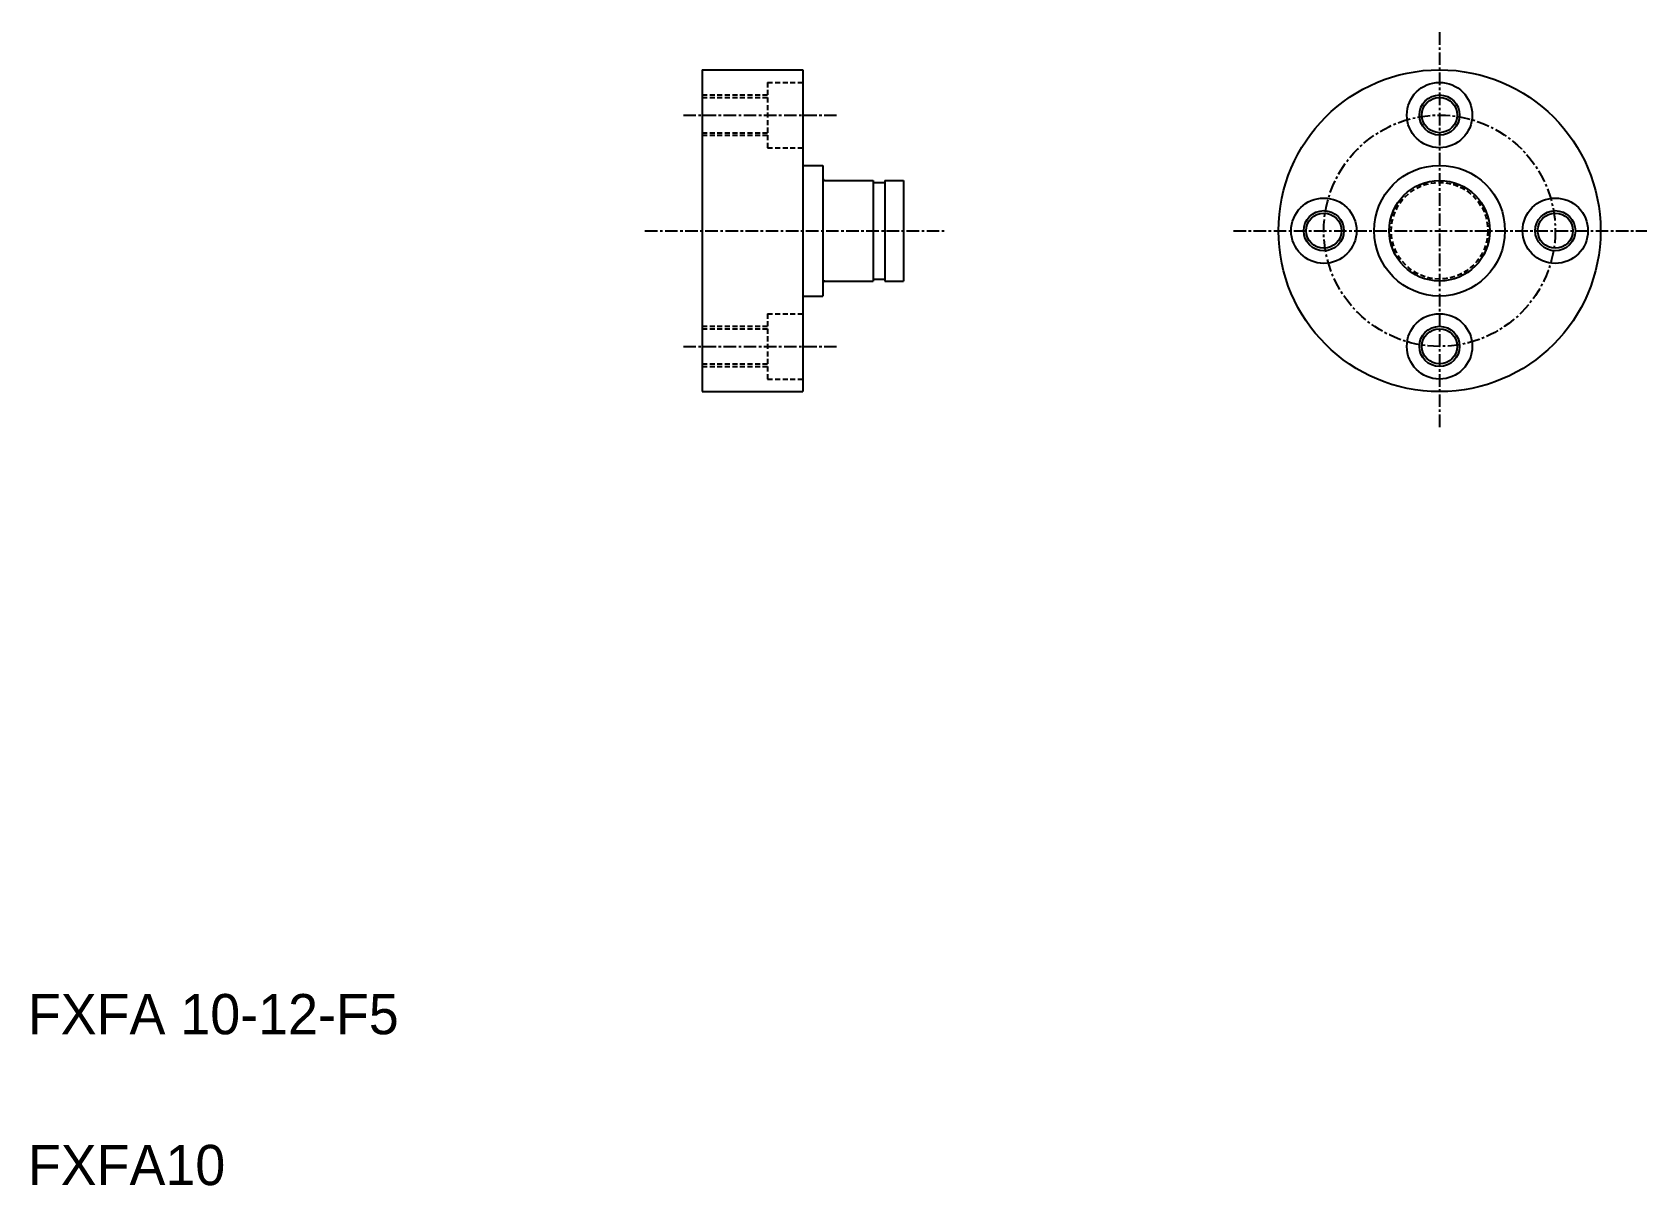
# Model space of a CAD drawing. Extents: x 28 to 188, y 141 to 256.
import ezdxf

# ---------------------------------------------------------------- set-up
doc = ezdxf.new("R2010")
doc.units = 0
doc.linetypes.add('CENTER', pattern=[2, 1.25, -0.25, 0.25, -0.25])
doc.linetypes.add('DASHED', pattern=[0.75, 0.5, -0.25])
doc.layers.get('0').update_dxf_attribs({"linetype": 'CONTINUOUS'})
doc.layers.add('CENTER', color=1, linetype='CENTER')

msp = doc.modelspace()

# ---------------------------------------------------------------- linework, layer by layer
at = {"color": 7, "linetype": 'CONTINUOUS'}
for p, q in [((94.39, 252.19), (94.39, 220.19)), ((94.39, 252.19), (104.39, 252.19)), ((104.39, 252.19), (104.39, 220.19)), ((104.39, 242.69), (106.39, 242.69)), ((106.39, 242.69), (106.39, 229.69)), ((106.59, 241.19), (111.39, 241.19)), ((111.39, 241.19), (111.39, 231.19)), ((111.39, 240.99), (112.54, 240.99)), ((112.54, 241.19), (112.54, 231.19)), ((112.54, 241.19), (114.39, 241.19)), ((114.39, 241.19), (114.39, 231.19)), ((104.39, 236.19), (104.39, 236.19)), ((106.59, 231.19), (111.39, 231.19)), ((111.39, 231.39), (112.54, 231.39)), ((112.54, 231.19), (114.39, 231.19)), ((104.39, 229.69), (106.39, 229.69)), ((94.39, 220.19), (104.39, 220.19))]:
    msp.add_line(p, q, dxfattribs=at)
at = {"color": 3, "linetype": 'DASHED'}
for p, q in [((100.89, 250.94), (104.39, 250.94)), ((100.89, 250.94), (100.89, 244.44)), ((94.39, 249.69), (100.89, 249.69)), ((94.39, 249.44), (100.89, 249.44)), ((94.39, 245.94), (100.89, 245.94)), ((94.39, 245.69), (100.89, 245.69)), ((100.89, 244.44), (104.39, 244.44)), ((100.89, 227.94), (100.89, 221.44)), ((100.89, 227.94), (104.39, 227.94)), ((94.39, 226.69), (100.89, 226.69)), ((94.39, 226.44), (100.89, 226.44)), ((94.39, 222.94), (100.89, 222.94)), ((94.39, 222.69), (100.89, 222.69)), ((100.89, 221.44), (104.39, 221.44))]:
    msp.add_line(p, q, dxfattribs=at)
at = {"color": 7, "linetype": 'CONTINUOUS'}
for centre, radius in [((167.66, 236.19), 16), ((167.66, 247.69), 3.25), ((167.66, 247.69), 1.75), ((167.66, 236.19), 6.5), ((167.66, 236.19), 5), ((156.16, 236.19), 3.25), ((179.16, 236.19), 3.25), ((156.16, 236.19), 1.75), ((179.16, 236.19), 1.75), ((167.66, 224.69), 3.25), ((167.66, 224.69), 1.75)]:
    msp.add_circle(centre, radius, dxfattribs=at)
at = {"color": 3, "linetype": 'CONTINUOUS'}
for centre in [(167.66, 247.69), (156.16, 236.19), (179.16, 236.19), (167.66, 224.69)]:
    msp.add_circle(centre, 2, dxfattribs=at)
at = {"color": 3, "linetype": 'DASHED'}
msp.add_circle((167.66, 236.19), 4.8, dxfattribs=at)
at = {"color": 7, "linetype": 'CONTINUOUS'}
for centre, start, end in [((106.59, 241.39), 180, 270), ((106.59, 230.99), 90, 180)]:
    msp.add_arc(centre, 0.2, start, end, dxfattribs=at)
at = {"layer": 'CENTER', "color": 1, "linetype": 'CENTER'}
for p, q in [((167.66, 255.92), (167.66, 216.45)), ((92.52, 247.69), (107.75, 247.69)), ((88.7, 236.19), (118.62, 236.19)), ((147.18, 236.19), (188.25, 236.19)), ((92.52, 224.69), (107.75, 224.69))]:
    msp.add_line(p, q, dxfattribs=at)
msp.add_circle((167.66, 236.19), 11.5, dxfattribs=at)

# ---------------------------------------------------------------- texts
at = {"color": 7, "linetype": 'CONTINUOUS'}
for s, p in [('FXFA 10-12-F5', (27.38, 156.29)), ('FXFA10', (27.38, 141.29))]:
    msp.add_text(s, height=4, dxfattribs=at).set_placement(p)

doc.saveas('drawing.dxf')
